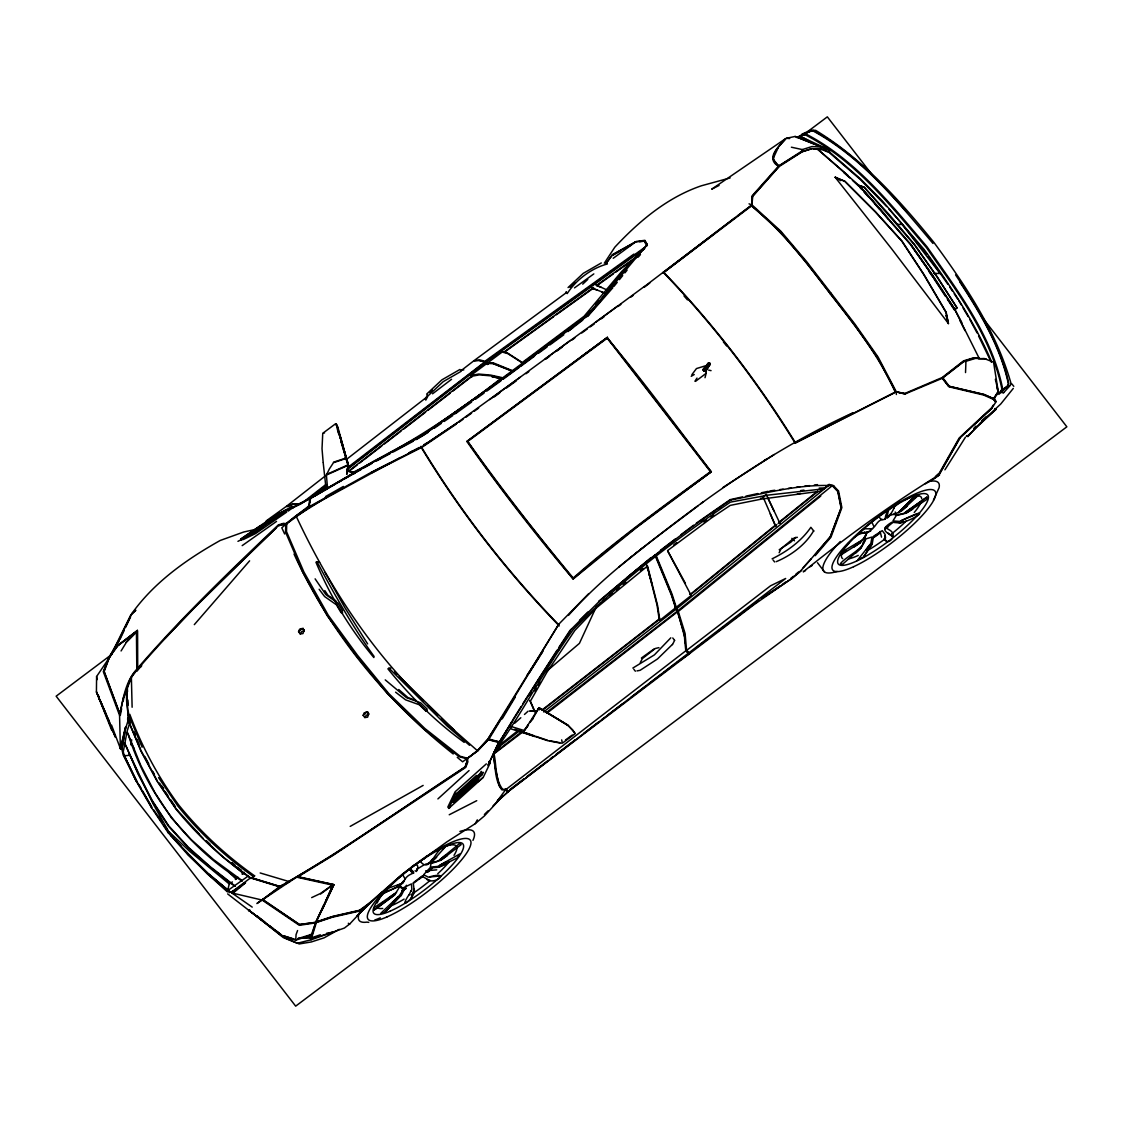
<?xml version="1.0" encoding="UTF-8"?>
<svg xmlns="http://www.w3.org/2000/svg" width="1123" height="1123" viewBox="0 0 1123 1123"><rect width="100%" height="100%" fill="white"/><g stroke="black" fill="none" stroke-linecap="round" stroke-linejoin="round"><path stroke-width="1.5" d="M135.911 610.294L130.633 615.264L110.433 656.099L96.592 676.523L96.424 691.838L115.332 736.997L96.424 691.838L111.823 730.526M309.358 505.631L285.916 523.655L285.509 532.063L302.845 572.351L327.242 615.699L356.412 655.678L387.772 694.028L423.918 729.038L459.125 756.734L466.873 758.769L477.598 750.81L487.873 739.538L499.454 741.938L512.551 721.205M400.307 457.552L309.92 506.866L286.702 523.739L286.505 531.572L303.842 571.874L328.239 615.207L357.423 655.186L388.769 693.551L424.915 728.546L460.121 756.256L467.715 758.32L477.5 750.487L489.038 738.667L488.575 737.937L558.875 624.107L588.747 593.59M905.966 511.976L926.826 497.068L926.854 499.426L905.938 513.141M895.298 392.166L895.073 391.66C878.93 355.584 854.266 324.561 830.108 293.622C806.342 262.501 782.563 230.945 751.834 206.281L752.41 196.272L778.941 166.485L772.975 158.919L778.057 147.899M965.527 372.569L965.948 361.297L975.62 358.363L986.176 359.051M322.722 433.871L322.02 448.695L323.143 462.143M414.092 888.995C417.138 895.915 396.938 912.901 408.758 895.087M227.66 893.908L281.789 935.88L295.784 940.19L296.051 934.659L297.581 930.532M127.727 686.953L131.784 676.818L137.483 669.364L137.385 630.368L117.943 645.43L108.875 658.19M811.41 148.882L801.668 151.928L778.421 166.26L752.157 195.781L751.68 205.018L644.448 286.547M808.518 132.205L813.192 130.254L815.663 130.366C862.632 158.82 899.748 200.456 934.111 242.68L934.378 243.045C965.822 285.958 996.227 331.355 1010.897 383.027L1010.335 385.371L1003.611 392.699L1000.86 392.404L1001.828 388.726C990.949 335.651 956.908 291.39 926.587 247.804L926.335 247.481C890.82 205.79 855.417 160.771 805.879 135.139L802.033 135.097L802.412 133.848L803.829 134.17M751.834 206.281L752.691 196.371L779.137 166.555L802.398 151.619L811.999 148.601L817.305 148.994L847.879 175.328M348.298 465.189L347.063 473.962M324.505 432.916L322.863 433.211L335.566 423.764L336.563 424.283L348.06 464.824L346.684 474.285M778.941 166.485L778.997 165.783C765.535 157.557 780.19 145.513 786.297 138.311L795.112 136.459L829.771 150.229L829.293 152.602L860.232 179.413L886.679 206.576M546.283 712.628L677.029 611.417L832.719 485.318L829.055 484.476L824.085 488.786L768.441 495.061L730.329 502.149C674.825 540.317 620.345 580.956 573.334 629.427C544.543 669.111 522.125 713.512 493.587 753.084M477.303 819.86L475.226 823.678L446.94 841.829L402.652 873.905L369.046 903.341L359.879 910.037M310.159 507.049L309.078 506.796L310.706 497.671L371.334 463.041L422.276 435.85L513.351 371.25L587.792 315.633L647.213 244.449L644.869 240.322L636.222 241.459L612.526 254.584L605.704 263.863M308.376 507.245L310.088 497.882L309.85 502.416M304.052 631.014L303.098 628.431L299.602 629.189L298.55 631.758L300.234 633.948L302.985 633.569L304.207 629.863L301.315 628.543M368.667 714.621L367.712 712.052L364.217 712.796L363.15 715.365L364.849 717.555L367.6 717.19L368.807 713.484L365.93 712.164M347.512 469.274L348.481 465.498L341.027 440.455M324.14 904.647L315.886 921.983L310.973 938.224L308.699 937.452L301.722 938.042M310.889 498.317L371.811 462.971M327.495 487.691L326.4 475.029L329.376 468.937L333.447 462.718L346.375 458.324L340.494 437.156M884.896 535.615C884.236 549.035 899.312 536.303 890.23 530.463L885.289 527.431M417.223 868.837L416.338 871.49L415.103 870.732M374.141 909.981L374.549 907.426L394.805 893.571M416.984 870.62C421.757 857.79 403.115 869.567 413.699 873.161M284.582 884.222L332.829 855.066L465.343 766.939L467.715 758.32M899.312 522.953C913.083 521.353 936.02 503.75 901.446 520.553M136.234 781.201L123.151 754.698L121.817 749.083L125.594 727.55L120.526 748.915L111.458 724.939M320.336 934.813L310.481 938.168L311.408 938.702L316.335 922.573L332.282 917.252L359.248 911.118L369.144 904.127L382.143 892.069M121.817 749.083L125.734 728.069L128.345 719.731L126.66 689.185L127.348 688.357L127.503 691.684M129.089 753.21L153.177 803.984L168.562 831.343L189.843 851.445L229.317 884.026C223.814 900.969 239.718 886.384 245.361 882.552L231.815 892.939L252.226 907.117M948.135 299.644L954.817 309.302L956.978 307.913L937.172 276.735L914.515 244.519L889.107 214.521L864.134 187.162L859.249 185.52L885.331 214.9M231.815 892.939L262.15 900.056L279.346 886.763L283.15 884.91C217.427 931.051 295.068 877.203 300.543 874.943M558.707 624.304L488.968 739.074L488.575 737.937M398.244 896.589L380.922 913.196L384.768 912.395L400.195 896.126M130.745 744.802L131.728 739.846M119.698 714.593C123.165 698.913 125.397 681.45 136.809 669.154L136.43 631.351L117.718 645.837L109.815 656.014L103.92 671.049L120.315 715.197L121.621 708.739M123.235 700.822L123.881 697.622M955.055 309.513L956.978 307.913M705.89 366.533L706.971 365.34M107.85 660.226L109.338 656.604L103.302 671.624L119.656 715.59L123.305 698.169L126.66 689.185M573.151 578.991C537.356 534.632 499.131 487.845 467.715 441.451L607.234 338.163C641.472 378.507 677.295 427.666 711.336 471.73L636.362 527.656L573.151 578.991C535.671 534.801 500.142 488.898 466.859 441.451L607.459 337.293L466.859 441.451M663.861 272.426L751.694 205.748M241.726 540.303L240.827 539.124L242.119 538.114L273.689 516.608M125.425 727.269L120.386 748.508L119.571 715.533L120.343 715.084L119.656 715.59M347.077 469.049L485.445 361.915L647.381 245.46M885.289 519.065C884.742 508.593 902.794 497.91 888.518 516.987M471.842 377.019L470.691 375.531L502.781 351.583L507.287 352.875L522.251 362.518L584.114 316.237L621.763 271.387L640.026 253.124M705.019 377.707L706.142 373.327L695.474 381.385M330.695 917.014L315.886 921.983L311.324 935.038L295.784 940.19M406.456 885.275L401.079 895.887M311.324 935.038L310.187 934.504L309.583 937.972L308.544 935.656L309.401 936.161M129.889 722.328C126.113 705.216 122.491 683.247 137.188 669.799C180.34 619.475 228.334 573.6 276.3 527.95M978.596 358.784L984.169 358.504L993.56 362.196L998.193 391.253L993.939 398.833L983.594 394.44L948.584 386.158L942.365 377.974L963.688 361.269L973.262 358.349M887.928 510.6C888.461 516.762 883.675 523.992 878.691 516.538M250.864 878.537L254.626 875.87C226.313 855.824 200.68 832.199 178.88 805.191L178.627 804.868C158.132 777.144 141.863 746.584 129.791 714.312L127.601 719.001L140.894 751.048L156.953 780.99L175.918 808.995C197.367 835.301 223.323 859.685 250.948 878.256L223.28 857.2L205.804 840.973M794.677 443.094L895.719 391.829L905.152 393.934L942.267 378.297L963.787 361.634L965.948 361.297M129.777 722.693L127.18 730.989L123.263 751.708L124.246 755.779L135.939 779.909L151.352 806.637M483.437 772.343L482.357 774.309L454.52 798.986L454.843 797.976M658.71 618.857L659.861 620.331L675.793 607.613L671.512 594.362L655.369 555.113M426.908 879.435C435.331 885.387 451.278 870.802 429.8 876.796M840.608 509.112L830.36 536.64L814.512 555.253M124.456 696.078L126.885 688.539M803.057 135.167L811.382 130.015M290.969 509.14L292.949 507.722L291.924 506.473L273.731 516.706M410.962 898.947L414.036 889.276L413.222 882.79L421.883 876.235L429.421 880.32M956.894 307.576L937.045 276.918L914.375 244.716L864.134 187.162L859.249 185.52M991.314 362.266L991.567 361.634C974.132 321.29 949.833 284.568 923.92 249.236L882.397 200.961L860.513 178.936L829.799 152.293L822.443 149.191L814.049 149.078M869.441 545.216L857.804 559.872L863.348 557.219L872.262 543.785M309.078 506.796L370.295 472.839L421.63 446.912L456.921 422.992L520.131 377.3M322.161 909.714L333.91 884.699L316.11 922.264L299.322 924.524L262.95 899.972M824.085 488.786L829.055 484.476M257.111 529.073L243.747 531.993L220.206 540.472C186.713 559.254 154.132 582.191 131.658 613.832L118.982 640.18L110.04 655.593L104.172 671.582L120.315 715.197M813.614 530.814C805.696 544.683 790.774 555.674 776.218 561.668M942.267 378.297L948.949 386.789L983.72 395.057L993.546 399.437L995.596 402.02L993.644 398.468L997.982 393.485L1007.443 385.905L1008.342 383.631C1000.326 346.586 980.435 313.528 959.926 282.112M487.915 765.633L498.921 741.657M425.982 397.893L427.33 394.945M539.279 709.834L540.289 708.613L558.384 719.45L567.466 725.079L572.716 729.908L575.088 733.726L562.384 743.187L561.682 739.86M322.034 909.195L324.154 904.619M311.661 897.614L320.448 893.501L333.11 884.517L325.558 901.572L333.264 884.91M702.858 369.818L708.36 363.038L709.596 363.319L710.269 363.908L705.777 371.151L703.967 371.25L702.858 369.818L708.36 363.038L709.539 362.968L710.269 363.908L705.777 371.151L706.044 372.808M454.857 797.541L452.948 801.625L453.552 802.313L477.766 780.303M450.126 807.297L448.891 808.406L447.838 807.044L455.124 791.771L486.329 763.879M120.007 639.282L124.232 630.312M125.65 627.308L130.591 616.85M495.622 748.844L512.06 721.092M779.137 552.755L781.117 548.656L793.793 538.212L797.372 537.299M262.74 899.509L299.673 924.594L315.647 922.39L333.306 884.812M456.078 793.077L448.793 808.349L483.269 777.298L490.161 763.008L489.095 761.548L490.161 763.008M481.22 771.389L477.219 779.629L453.046 801.682L453.552 802.313M492.66 755.779L499.159 742.387L488.224 764.637M672.523 644.588L674.6 640.363M478.23 779.236L481.907 771.978L471.449 781.271M933.452 500.156L939.053 487.817A72.434 16.241 -37.6 0 0 929.1 481.5M408.997 895.101L410.906 890.988M567.171 293.608C576.141 279.781 591.414 268.229 607.361 263.961L606.139 262.291M993.448 398.918L994.739 398.188M425.799 400.125L428.031 395.858L443.234 381.638L461.272 371.25M696.99 378.072L694.983 381.16M640.264 662.626L642.37 658.597L655.313 648.49L658.906 647.648M546.719 713.344L677.773 611.6L684.539 636.713M511.049 726.483L524.357 730.582L539.026 707.63L568.041 725.163L575.074 733.319M537.777 709.287L538.942 707.897L567.915 725.43M822.415 147.127L811.943 146.552L802.355 149.584L801.359 151.437L778.997 165.783M815.186 555.688L830.936 537.215L841.871 507.61L838.53 490.948L833.21 485.599L832.831 486.301L837.8 491.565L841.113 508.214L830.192 537.033L800.671 570.849L790.718 579.145L753.828 604.806L508.887 790.943L500.423 798.579L484.42 815.916L475.226 823.678M505.35 789.23L508.438 791.392L509.323 790.746L496.619 801.976L505.575 789.736L507.722 792.01M1013.816 386.34L1011.781 383.841M425.42 864.233L430.348 862.941L436.665 857.214M939.6 472.572L959.224 437.956L991.623 407.803L993.153 405.206M959.828 438.307L940.218 472.839L933.915 478.103C888.335 506.319 844.763 538.282 803.254 571.818L805.514 570.526M534.955 691.305L536.682 688.273M538.408 685.241L540.135 682.223M532.288 719.506L538.942 707.897M515.317 697.032L502.178 718.874M528.891 673.477L541.679 653.319M111.247 654.709L112.847 651.916M114.462 649.136L119.305 640.77M505.575 789.736L501.855 789.876C494.457 780.106 495.608 766.433 493.516 754.81M973.557 425.027L991.876 408.281L996.171 401.529L994.402 398.847M670.81 637.822L654.386 654.891L632.839 668.059M121.073 650.961L126.366 642.342L137.287 631.14L126.099 642.145M512.958 719.632L521.114 706.521M522.925 703.602L557.05 650.175M538.759 679.036L499.454 741.938L488.393 738.864M300.234 633.948L301.75 631.519L303.533 631.407L303.098 628.431L302.368 628.824M364.849 717.555L366.365 715.14L368.147 715.028L367.712 712.052L366.968 712.431M529.284 695.39L531.095 692.512M533.818 688.174L535.629 685.297M538.352 680.959L540.163 678.081M965.499 437.128L944.906 469.835M501.335 718.046L488.308 738.555L477.5 750.487M895.213 512.018L896.042 515.19L903.833 513.365L926.896 497.236M453.453 802.271L457.496 793.708L471.758 780.976M604.328 263.203L614.8 247.214C638.973 221.273 667.413 197.311 701.426 185.772L730.147 177.911M558.931 647.311L570.175 630.101M538.507 679.387L571.509 628.978M550.677 662.051L552.586 659.145M557.373 651.859L560.237 647.48M465.343 766.939L467.35 761.801L466.873 758.769M527.108 675.204L539.391 656.618M541.286 653.754L543.181 650.905M890.693 513.843L887.296 518.11M395.591 692.175L405.515 699.797L419.356 704.795L425.884 711.098L427.189 709.146L420.662 702.844L406.4 697.622L385.245 679.878M997.28 393.162L993.378 398.847L995.455 401.332M893.094 514.39L896.294 514.797M251.903 912.508L283.361 937.635L297.272 943.264L311.169 939.769L344.438 928.033L349.899 923.808L369.046 903.341M411.032 891.157L411.86 889.346L411.425 883.913L403.831 887.563L400.195 896.266L384.768 912.395M863.348 557.219L872.22 543.967L873.497 536.289L882.271 530.646L885.092 534.408L885.57 538.015M336.858 426.543L335.974 423.89L337.742 426.852L348.228 464.725L341.013 440.497M703.967 371.25L709.539 362.968L707.462 365.593M606.336 263.077L612.316 255.061L635.421 242.049L644.083 240.869L646.455 245.109L647.213 244.449M523.95 730.68L528.007 725.219M530.042 722.496L533.088 718.411M524.357 730.582L528.442 725.121M691.88 374.661L696.457 368.569L705.469 365.803M402.245 882.481L404.126 880.46L400.111 885.808L384.094 892.939L399.928 885.794M862.843 543.167L864.682 540.753M865.833 550.214L870.844 543.392L872.024 537.047L866.086 538.815L861.285 547.673L842.587 564.237L840.411 563.634C847.093 555.352 865.342 548.993 864.935 537.398L865.889 535.348L860.4 542.718L840.608 555.113L842.896 551.365L862.703 539.798M610.926 288.485L613.06 285.818M829.981 293.454L830.627 292.654L830.234 293.777M1013.297 388.39L1000.79 403.957L979.453 423.848M613.944 286.379L617.229 282.336M619.419 279.641L622.704 275.598M624.893 272.889L627.083 270.194M432.537 859.053L428.663 863.601M426.922 855.698L423.666 859.193M864.317 531.993L866.184 534.267L867.84 532.246M136.908 671.231L141.695 665.448M587.147 316.574L589.421 313.893M592.832 309.878L596.229 305.877M598.503 303.196L603.051 297.848M644.602 248.618C622.24 267.864 607.108 294.437 586.571 315.591L483.522 392.081L422.838 434.657L372.934 461.651L309.148 498.963M279.009 512.944L276.665 514.713M899.593 511.386L914.698 496.057L918.825 494.864L901.685 510.783M194.307 624.641L249.615 560.84M494.022 752.48L499.917 745.84M612.849 287.727L588.199 315.886M586.978 314.496L590.319 310.678M595.906 304.305L599.247 300.487M137.539 668.311C181.322 617.538 229.836 571.158 278.307 524.932L283.445 523.346L285.916 523.655M638.201 257.111L640.461 254.584M374.226 910.009L394.692 894.933L400.195 885.85M973.739 428.523L975.901 426.136M966.496 435.626L967.914 436.496L977.628 425.771L996.199 409.291L994.922 408.59L996.199 409.291M636.825 257.42L639.043 254.991M803.17 567.592L811.115 558.945M384.291 892.911L388.586 888.096L402.188 883.352M568.477 615.39C606.139 572.8 653.081 540.065 698.085 505.799M457.243 757.323L462.606 761.801L477.668 750.922L489.193 738.808M484.673 362.49L487.34 364.498L488.098 363.936L485.445 361.915M164.913 638.552L193.844 608.301L278.518 525.564L283.221 524.048L286.646 524.188M432.187 861.566L445.143 847.079C435.078 847.36 430.6 874.115 420.479 861.594M561.149 743.258L547.477 740.647L519.121 731.003M914.88 496.127L898.358 512.523M123.516 755.119L136.683 780.738M396.517 892.28L388.656 898.161M967.128 436.454L995.554 409.418M579.482 620.345L587.848 612.035M571.298 629.203L598.966 601.689M392.896 902.148C395.366 900.085 406.961 888.953 400.855 887.647L400.504 886.51M497.503 800.531L502.43 795.926M484.392 814.498L488.084 810.834M493.025 805.921L500.325 798.481M168.239 832.747L187.457 854.21L208.232 874.382L229.962 891.802L229.668 892.546L229.962 891.802L208.696 873.933L187.667 853.62M998.88 394.355L1002.544 390.734M356.637 916.326L369.144 904.127M654.021 648.982L641.387 658.036M795.772 537.327L790.817 542.156L779.208 549.751M672.396 644.448L657.516 658.948L640.11 670.319L636.952 670.908M899.86 501.995L893.571 507.68M855.67 553.134L861.102 547.842M319.129 589.266L324.603 596.552L336.395 604.764L340.929 612.442L342.557 610.87L338.037 603.177L325.895 594.643L315.114 578.85M588.143 315.044L513.267 371.053L421.897 435.864M925.366 483.831L934.139 478.693L939.909 473.022L959.491 438.405L991.876 408.281M451.558 379.293L432.552 393.808M935.992 476.138L939.109 473.19M426.684 394.075L441.886 379.855L459.939 369.467M429.87 392.573L432.397 390.214M568.07 287.558L583.272 273.338L601.31 262.95M569.979 287.249L575.046 282.505M582.711 284.147L587.778 279.402M402.764 874.915L405.178 878.958C409.895 871.673 418.317 874.789 410.246 869.104M380.865 904.141L383.35 901.825M981.53 420.971L986.401 416.465M593.828 273.9L574.471 287.895M453.116 801.892L478.37 778.857M437.9 798.916L469.063 770.56M131.658 613.832L135.307 610.519M478.412 781.594L483.269 777.298M428.396 863.25L437.97 861.13L446.028 854.828M439.823 859.755L459.363 843.71L461.202 844.58L440.806 860.274L430.951 863.643L430.404 867.096L437.717 866.437L459.728 853.985L457.272 857.93L438.644 867.237M456.893 794.986L481.655 772.778M514.713 723.198L520.805 717.737M524.469 714.453L528.119 711.168M457.089 793.02L476.489 775.432M454.618 798.93L482.357 774.309M454.52 798.986L481.921 774.702M598.615 601.338L650.863 557.738M598.868 601.802C640.587 565.234 684.412 530.926 730.511 500.044L730.961 499.861M835.189 177.308L844.973 181.266L875.617 211.938L902.064 241.192L923.892 274.419L946.198 312.278L948.43 323.55L891.634 248.829L835.189 177.308L844.735 181.35L875.421 211.994L901.881 241.248L923.71 274.489L945.973 312.362L948.177 323.522M546.199 671.624L579.426 643.367L596.411 606.56L600.426 603.233M443.136 848.707L445.564 846.658M907.44 506.024L899.551 512.186L888.475 515.976M309.639 506.431L295.995 515.808L281.789 527.81L284.666 534.001M573.221 577.994C616.709 539.742 663.749 505.883 710.41 471.674L711.336 471.73C664.255 506.024 617.046 540.275 573.277 578.78L573.221 577.994C536.317 533.846 501.097 488.308 467.715 441.451M282.884 512.818L280.553 513.141L266.263 523.683M765.788 595.822L791.912 578.527L801.682 570.358M793.287 576.366L790.746 578.471L791.912 578.527M795.828 574.26L798.355 572.154M954.817 309.302L933.746 276.848L911.062 244.632L859.306 185.688M603.107 601.03L605.788 598.812M609.817 595.499L612.498 593.281M616.513 589.968L619.194 587.75M623.209 584.437L625.89 582.219M859.362 534.043L853.691 537.791M242.905 873.385L242.063 874.073L244.238 872.29M690.154 594.488L775.179 525.339M690.617 594.657L776.793 524.567M675.793 607.613L691.221 595.443L667.736 551.196M829.49 484.757L677.029 608.441L543.658 711.954M505.504 788.922L508.438 791.392L785.665 578.485L770.589 585.771L686.588 650.399L685.072 633.386L678.292 611.474L820.787 496.015M232.391 881.92L229.317 884.026M235.381 879.506L238.048 877.33M870.325 528.947C875.364 529.186 876.249 520.553 882.355 519.556M640.377 570.512L643.002 568.392M779.222 522.069L817.628 491.144M778.155 523.472L817.741 491.579M843.527 552.572L846.04 550.551M391.099 667.904L387.884 668.803C410.077 696.372 435.513 721.556 464.192 742.373M629.596 558.243L632.277 556.11M634.944 553.976L637.625 551.828M640.292 549.694L642.974 547.561M626.746 577.713L655.299 554.86M633.751 572.702L636.376 570.596M639.015 568.491L641.64 566.385M618.998 566.975C691.642 508.129 767.079 451.713 852.722 412.955M298.55 631.758L300.641 630.087M363.15 715.365L365.256 713.709M325.516 475.787L286.983 505.883L293.229 503.792L300.753 504.045L325.67 484.659M346.151 459.658L426.375 397.416M542.072 709.975L659.636 618.703M542.69 710.031L659.243 619.531L656.997 604.862L646.946 565.22M498.963 745.504L517.857 730.722M520.595 729.992L500.24 745.911L494.148 753.21L521.591 731.845M871.153 530.547L866.24 532.667L858.646 533.902L864.092 528.779L872.627 528.821M347.821 467.421L484.827 361.915L479.914 360.708M307.295 500.016L326.498 485.066M279.346 886.763L250.555 877.891L232.026 891.704M493.236 754.431L523.192 731.649M131.854 635.365L134.606 633.232M570.077 329.811L572.702 327.776M461.483 370.337L473.443 361.101L479.156 360.511L484.167 361.831M309.316 498.809L325.656 486.161M347.456 469.302L485.782 362.504L487.761 364.287M314.805 495.959L325.642 487.579M347.933 471.59L471.323 376.345L479.282 374.871L491.298 375.896L502.571 378.381L498.472 381.357M348.93 471.351L357.142 464.992M359.879 462.873L362.603 460.767M567.887 331.608L582.781 320.083M363.978 459.7L381.764 445.985M384.501 443.866L400.911 431.204M403.648 429.098L425.533 412.211M428.284 410.092L450.253 393.12M453.004 391.001L472.221 376.163M245.586 882.776L232.658 893.473M394.608 894.863L375.559 908.984M662.71 272.861L735.186 217.708M663.146 272.861L713.919 234.075M644.476 287.081L649.81 283.01M660.45 550.284L675.597 538.759M660.015 551.87L655.888 555.001L672.087 594.306L676.369 607.557M669.519 544.655L672.2 542.62M509.954 789.469L523.88 778.871M526.673 776.751L547.561 760.875M550.34 758.755L553.12 756.635M555.913 754.516L575.397 739.678M583.749 733.333L599.064 721.682M601.844 719.562L604.623 717.443M607.417 715.323L622.718 703.686M631.042 697.355L646.132 685.872M650.189 682.784L661.026 674.558M663.721 672.495L674.432 664.353M677.085 662.331L689.789 653.432L686.574 650.203L685.83 650.975L684.876 641.949M730.371 621.917L715.309 633.344M734.442 618.815L758.839 600.342M695.965 647.999L707.013 639.619M454.338 414.162L457.103 412.071M472.362 400.574L477.907 396.391M737.895 215.658L751.427 205.439L780.331 231.759L806.174 262.235L854.463 324.729L877.625 357.676L895.761 392.222M761.492 598.334L780.317 585.827M137.217 631.196L137.385 630.368M112.23 654.049L56.15 696.19L295.672 1006.152L1066.85 426.81L982.372 317.486M807.704 131.588L827.328 116.848L873.315 176.339M528.329 359.206L531.067 357.156M681.114 534.576L693.537 525.241M696.302 523.164L730.189 499.637L742.471 496.899M700.836 521.044L703.574 518.98M704.107 522.223L706.844 520.16M136.809 669.154L141.484 666.374M700.682 503.736L703.447 501.686M566.694 292.387L474.215 360.511L479.942 359.936L484.954 361.255L633.863 254.107M117.943 645.43L134.465 633.232M519.5 367.207L503.778 378.76M520.595 366.463L534.52 356.173M570.316 340.466L489.656 399.577M526.027 373.72L528.807 371.671M914.038 498.219L917.926 495.341M440.749 860.19L447.445 855.501M644.686 248.436L485.304 362.518M545.231 358.897L617.945 305.849M601.338 318.778L604.132 316.728M618.099 306.453L620.879 304.417M630.593 297.272L633.372 295.237M613.242 258.262L635.421 242.049M595.555 322.399L644.405 286.449M582.29 355.963L607.346 337.63L637.232 376.191L711.07 471.857L686.013 490.175M673.856 544.725L676.622 542.704M565.459 740.015L572.197 735.074M542.044 348.972L546.213 345.926M554.523 339.862L560.068 335.819M538.689 353.099L547.069 346.979M549.863 344.943L563.816 334.766M545.497 359.332L549.68 356.286M556.657 351.19L562.23 347.119M486.877 391.043L500.956 380.809M494.148 396.952L499.693 392.924M506.613 387.898L516.313 380.851M488.898 388.291L491.635 386.312M266.151 520.96L286.225 506.459L292.415 504.409L299.995 504.367L292.162 508.129M504.831 351.864L553.611 316.714M455.685 413.531L471.562 402.076M475.548 399.212L484.069 393.078M572 340.016L574.794 337.995M581.784 332.955L587.371 328.927M590.165 326.905L594.348 323.887M369.888 903.425L359.809 910.486L332.661 916.705L316.11 922.264M596.467 285.467L637.822 255.876M593.646 287.488L503.399 352.383L507.905 353.661L521.662 362.476M556.39 314.721L592.509 288.808M596.678 285.832L613.27 273.942M616.036 271.963L636.783 257.111M458.774 422.36L463.041 419.3M465.877 417.265L471.548 413.194M474.383 411.158L478.651 408.112M387.238 890.918L381.904 894.568M934.448 478.51L939.67 474.79L935.361 477.275M607.992 291.812L605.76 293.398L591.723 287.937M782.928 583.988L785.539 582.149M242.175 545.624L276.539 521.409M854.098 546.999L860.274 542.676M280.553 513.141L250.05 534.366L264.93 524.595M251.791 877.849L254.626 875.87M320.659 893.936L332.59 885.135L297.735 877.414M270.362 521.016L281.845 513.071L275.317 516.636M270.629 520.693L254.935 531.558L246.821 535.474L274.251 516.931M273.352 519.556L287.151 510.01M266.305 523.065L250.092 534.253L250.85 533.986M278.757 515.654L254.149 532.597M272.271 520.693L282.21 513.829M263.245 527.094L254.359 533.172M268.832 523.234L271.626 521.297M273.015 520.342L282.687 513.66M286.688 512.088L255.595 533.551L243.214 539.587M288.078 511.133L290.001 509.8M259.736 526.238L240.827 539.124L254.682 532.442M428.228 432.327L416.31 439.57M434.025 428.382L441.255 423.441M444.147 421.462L452.822 415.538M455.952 424.326L422.164 447.193L370.969 473.148M398.96 877.681L400.027 876.965M711.856 513.295L714.621 511.428M718.762 508.635L721.513 506.768M723.058 487.396L774.224 454.492M296.43 516.159L329.404 495.552M691.221 376.303L694.239 374.521M710.971 517.071L713.849 515.148M429.562 441.269L456.963 423.076M416.591 869.455L423.638 865.089M298.788 875.94L303.729 872.725M439.963 865.243L446.477 861.664M249.98 910.107L248.52 910.739L249.503 910.472M333.91 884.699L297.834 876.895L333.054 855.375L465.708 767.444L467.828 761.955L467.463 758.601M325.558 496.563L343.371 486.456M763.584 460.935L766.532 459.125M251.566 878.018L279.809 886.454C343.877 850.476 403.494 807.002 465.048 766.967L467.084 761.984L466.424 758.629L467.421 758.137M302.957 502.585L310.397 498.107L279.627 514.137L282.757 512.635M262.15 900.056L262.81 899.467L262.15 900.056L299.336 925.31L315.142 922.952M912.732 509.182L906.036 513.197L896.266 515.555L892.939 520.932L899.537 521.409L918.361 513.422M855.88 544.304L862.815 539.896L866.184 534.267M349.899 923.808L348.888 924.411L348.355 923.232M315.156 495.776L329.376 487.354M809.865 566.834L812.055 565.543M255.567 532.232L249.18 535.32M948.584 386.158L984.267 394.496L993.939 398.833M423.848 444.694L428.13 442.237M330.794 486.512L335.356 483.943M338.402 482.244L341.448 480.532M344.494 478.819L361.227 469.428M364.259 467.715L371.867 463.448M350.194 826.388L423.146 785.412M339.286 929.339L324.07 937.845L311.296 941.958L299.223 943.952L285.158 937.972L275.668 930.518M612.905 255.23L620.205 251.159M626.03 247.916L630.41 245.474M347.316 470.79L353.408 472.165C406.273 445.985 455.741 414.19 501.953 377.581L490.667 375.082L478.665 374.057L470.691 375.531M378.212 459.784L381.23 458.128M298.297 504.241L310.594 498.373M376.472 460.977L390.257 453.566M393.331 451.923L413.25 441.213M409.572 452.625L412.66 450.983M285.761 524.399L283.614 524.034L278.827 525.564L286.618 523.95M932.946 243.452L932.708 243.13C897.516 201.41 861.804 157.431 813.108 130.956L810.483 131.012L796.811 137.582M389.218 463.294L371.025 472.657M408.758 453.004L419.286 447.459M796.067 442.701L894.203 392.98M795.477 442.799C757.618 381.483 713.61 324.112 663.637 272.173L663.202 272.313C713.245 324.21 757.197 381.609 795.042 442.939L852.371 413.25M237.95 541.342L242.54 538.998M1000.916 391.225L1008.819 385.526M449.228 814.765L476.742 800.685M719.085 185.435L711.687 189.197L785.581 138.648C779.46 145.976 764.791 158.02 778.421 166.26M278.616 515.443L246.218 537.019L252.998 533.818M284.765 884.124L289.987 881.555M317.023 561.739L315.956 562.244C330.443 596.594 349.927 628.894 373.833 657.516L373.973 656.281C352.327 626.466 334.289 594.235 317.023 561.739L319.606 562.23M799.281 136.051L810.483 131.012M326.484 474.51L348.06 464.824M326.4 475.029L347.948 465.413M444.624 864.724L438.798 867.251L429.828 868.037L423.61 874.761L428.284 877.133L440.581 875.968M772.105 558.819C787.055 551.519 801.387 541.118 810.862 527.305L813.866 531.123M895.073 391.66L904.941 393.401L942.169 377.539L963.576 360.876L973.641 357.788L979.003 358.251M730.357 500.142L730.736 499.988C764.524 493.657 799.169 483.676 833.659 485.74M398.272 884.994L402.946 883.113L405.178 878.958M279.809 886.454L251.65 877.723M286.997 506.698L291.643 505.111M298.072 938.533L311.506 934.406M333.461 462.199L345.912 458.086M869.764 531.432L858.421 533.93M311.408 938.702L332.899 932.188L326.709 933.199M344.733 458.142L346.207 457.721M1000.86 392.404L1007.85 386.017L1008.735 383.49C999.989 343.666 977.936 308.446 955.589 274.896M899.635 522.925L904.099 521.816M896.505 515.275L898.344 514.839M332.338 916.466L359.234 910.332M745.897 496.155L757.885 493.544M761.31 492.8L768.16 491.312M129.482 754.838C128.583 756.06 121.691 755.779 123.979 754.642L136.08 780.864L151.465 807.634M797.344 493.952L800.545 493.446M460.57 370.337L463.799 369.888M436.735 869.834L425.645 870.872M769.873 490.933L774.842 490.26M779.825 489.586L783.138 489.137M788.107 488.463L791.42 488.014M796.404 487.34L799.716 486.891M639.675 241.768L644.841 241.08L647.353 245.081M800.615 490.569L803.984 490.119M804.686 486.217L809.501 485.613M814.301 485.01L817.516 484.617M760.552 498.359L763.907 497.966M641.177 251.454L640.672 251.412M425.884 711.098L427.386 711.013M529.691 711.098L536.836 711.435M530.182 710.929L537.243 711.266M819.172 488.098L823.636 487.958L819.734 491.284L761.169 499.159L730.273 505.378L711.589 517.871L667.567 550.579L685.423 583.399M751.905 205.018L749.055 203.825M487.073 363.403L493.081 363.445L511.653 370.73M487.228 362.799L493.25 362.855L513.955 371.306M486.456 363.375L492.478 363.431L511.049 370.716M897.263 224.361L902.19 224.446L940.077 273.479L933.508 273.352M827.791 151.97L821.825 149.485L816.702 149.261M799.604 136.936L801.766 137.048L829.771 150.229L795.112 136.459M813.15 148.98L821.825 149.485M786.297 138.311L789.651 138.55M899.509 522.953L891.746 522.279C879.098 529.916 886.061 531.656 893.262 537.117M368.779 922.362L366.898 922.123A72.434 16.368 -37.8 0 1 359.907 911.708M295.054 939.544L295.784 939.642L283.614 935.866L293.398 939.025M888.139 533.116L893.361 536.878M349.393 471.814L352.313 472.264M711.056 370.646L708.641 370.099M487.873 739.538L499.23 742.668L498.78 741.91M549.47 740.689L559.703 742.654M340.929 612.442L342.669 612.793M1003.611 392.699L1001.828 392.152L1002.502 388.011C991.525 334.921 957.54 290.632 927.191 247.032L926.952 246.723C891.423 204.99 855.979 160.013 806.468 134.311L802.327 133.974L810.357 130.422L813.206 130.45C850.378 150.243 879.758 181.421 907.454 212.598M502.669 378.9L491.818 376.57L503.104 379.055M791.392 147.211L802.355 149.584M298.662 876.824L333.419 884.475M592.228 288.583L597.282 290.015M260.171 872.964L289.257 881.625M514.811 729.332L524.301 732.238M511.162 728.925L534.857 736.548M298.241 938.337L310.06 937.719L311.169 939.769L310.481 938.168M535.938 736.379L547.757 740.366M595.906 284.919L607.697 290.281M597.998 286.14L601.156 287.263M525.761 732.743L534.478 735.86M416.015 700.555L407.916 697.537L398.749 689.536M601.774 292.036L604.764 293.37M127.601 719.001L140.67 749.574M336.353 425.112L338.135 428.284M801.71 137.624L807.844 140.951M801.766 137.048L810.455 141.961M400.013 886.3L402.539 887.872M840.734 180.677L835.33 177.181L838.039 178.95M409.291 869.511L412.997 872.024M335.847 600.777L327.972 595.302L324.8 590.572M242.231 881.148C187.99 847.528 147.422 795.126 128.162 734.316M241.599 880.193L213.468 859.53L191.191 839.597L171.328 817.755L154.946 792.698L140.796 765.465L127.489 732.491M249.067 910.374L280.722 934.35M232.096 862.857L234.805 864.907M231.928 863.068L234.637 865.131M237.36 867.195L241.431 870.297M250.022 911.258L281.845 935.417M253.559 876.67C225.26 856.638 199.641 833.027 177.855 806.019L158.54 777.593M234.637 886.159L210.296 867.391L188.215 847.795L168.534 826.303L152.124 801.078L138.073 773.929L126.043 746.234M235.311 886.201L210.562 866.942L188.439 847.332L168.675 825.756L152.124 800.348L137.932 772.961L124.793 743.131M256.704 915.596L264.831 921.997M270.25 926.25L272.959 928.384M248.323 875.968L228.151 890.244L208.569 873.905M453.229 753.968C385.821 700.808 329.853 632.291 294.044 554.102M227.702 890.75L229.499 892.252M232.18 864.078L243.93 874.045M469.54 745.293L447.01 725.907L388.853 668.017M817.446 149.008L859.095 185.562M454.548 730.357L399.381 676.537M843.598 172.395L849.999 178.066M883.703 539.026L885.865 540.893M210.324 875.8L215.546 880.376M218.143 882.678L227.534 891.859L207.292 873.82L171.117 835.723M441.353 718.902L477.668 750.922M893.389 507.414L894.175 508.115M752.157 205.06L780.78 231.127L806.623 261.603L854.912 324.098L878.088 357.044L896.042 391.253M852.441 180.326L858.562 185.969M206.253 840.594L210.001 844.089M203.305 838.656L176.114 808.785L158.273 782.38M228.587 871.995L236.041 879.014M791.869 538.324L794.452 540.809M187.457 854.098L208.302 874.326M189.057 854.757L207.713 873.512M423.048 700.71C369.256 647.971 327.734 583.862 295.995 515.808M427.877 705.609L437.549 715.393M394.65 671.596L397.023 674.067M558.566 624.627C506.262 570.596 459.854 510.726 420.999 446.322L420.788 446.673C459.869 511.442 506.613 571.635 559.268 625.932M128.345 719.731L129.636 722.384M858.884 185.477L910.697 244.828L933.353 277.058L954.859 309.681L979.144 358.251M859.657 187.176L861.832 189.576M864.008 191.991L868.36 196.792M875.028 204.161L879.477 209.075M882.804 212.766L888.349 219.139M171.763 835.68L174.079 838.221M171.005 834.965L168.534 832.185M175.511 839.976L181.154 846.251M185.66 851.262L187.92 853.775M168.31 832.929L151.352 807.381M888.925 209.089L896.758 217.918M833.21 485.599L837.898 490.919L841.211 507.484M196.525 831.118L198.743 833.631M897.881 219.182L926.531 253.812M684.033 295.953L687.487 299.911M773.073 559.998L774.631 561.977M723.394 341.996L726.637 345.926M910.795 244.786L933.466 277.002M292.935 507.778L291.924 506.473M633.807 669.238L635.365 671.217M607.234 338.163L710.41 471.674M566.68 292.85L565.964 291.938L566.413 292.542M425.308 399.367L425.041 399.058M501.869 789.104L499.117 785.567L495.145 767.206M967.268 435.668L967.914 436.496M690.084 593.969L691.221 595.443M675.485 606.448L677.773 610.814M675.176 606.813L677.197 610.87M353.408 472.165L354.559 473.653M672.761 637.976L674.572 640.335M817.474 562.721L824.647 572.07M942.913 377.904L949.005 385.919M675.765 608.343L677.029 611.417M247.706 536.022L247.242 535.32L247.72 535.966M676.888 609.55L678.292 611.474M928.468 256.563L947.826 284.203M929.156 271.836L933.059 277.381M367.628 643.9L344.873 607.683L325.137 572.59M161.782 786.002L163.649 788.767M159.536 783.222L163.27 788.767M165.137 791.533L167.945 795.688M170.752 799.843L175.441 806.763M949.665 286.941L952.402 291.068M954.241 293.805L957.891 299.308M153.767 809.964L162.063 822.457M163.916 825.237L166.681 829.406M158.427 816.407L160.252 819.186M163.916 824.759L166.653 828.928M168.394 831.582L171.229 835.891M934.027 278.841L945.552 296.458M947.391 299.265L954.396 309.99M958.817 300.683L961.358 305.021M963.057 307.913L968.138 316.602M969.823 319.493L977.066 332.913M139.21 785.145L140.908 788.079M142.607 791.027L151.914 807.184M871.771 521.886L873.736 526.196M130.914 742.907L134.213 748.816M144.811 756.509L148.826 763.991M152.84 771.473L154.441 774.477M141.316 751.133L157.346 780.99M954.943 309.611L961.85 322.666M959.73 320.097L964.994 330.639M133.791 732.084L135.322 735.242M978.568 336.002L990.556 360.722M767.964 498.373L773.944 510.867M529.761 700.387L534.829 712.024M779.952 523.402L766.223 494.331L763.022 496.913L775.951 526.687M348.327 464.501L346.375 458.324M99.736 699.39L106.46 714.916M107.808 718.018L109.815 722.679M99.919 699.98L108.65 720.138M770.252 513.871L775.446 526.027M655.144 555.59L671.343 594.909L675.611 608.161M534.787 711.266L530.379 701.187L546.817 672.41L574.808 630.48L597.029 607.346L647.564 566.02L657.615 605.648L659.861 620.331M128.794 715.211L142.13 747.23M133.791 731.719L135.097 734.849M137.048 739.552L138.999 744.254M904.941 393.401L905.405 394.089L895.972 391.745L896.393 394.51M120.189 747.918L120.526 748.915M337.251 427.709L340.564 438.868M337.419 428.368L340.564 438.981M337.391 429.477L338.837 434.376M348.355 466.508L340.774 440.904M677.52 612.063L684.314 633.99L684.89 642.735M646.862 566.118L648.21 570.891M649.108 574.064L651.803 583.609M946.198 315.549L948.43 323.55L946.212 315.605M646.722 565.206L648.097 570.217M649.024 573.572L650.414 578.584M881.541 537.159L880.095 531.432M995.357 379.321L998.193 391.253M996.747 386.565L997.463 389.807M96.592 676.523L97.168 679.612M493.938 759.204L494.864 765.577M323.185 462.62L326.147 489.502M494.12 754.277C496.548 765.858 495.173 779.559 502.627 789.315L506.108 789.399L685.83 650.779L689.045 654.021L685.83 650.203M98.824 696.049L99.063 699.418M127.896 700.022L128.134 705.216M128.443 711.785L128.612 715.337M348.635 465.947L348.663 466.649M131.377 677.309L132.121 707.251M137.455 631.014L137.483 669.364M459.911 831.441A72.434 16.368 -37.8 0 1 472.951 840.383M380.29 917.856A72.434 16.368 -37.8 0 1 374.689 920.074M432.158 868.402A55.953 12.648 -37.6 0 1 428.284 871.757M423.343 875.842A55.953 12.648 -37.6 0 1 419.469 878.888M405.852 888.644A55.953 12.648 -37.6 0 1 403.017 890.497M837.182 571.425A72.434 16.241 -37.6 0 1 840.299 541.511M888.405 526.519A55.953 12.676 -37.7 0 1 885.85 528.568M879.421 533.495A55.953 12.676 -37.7 0 1 873.75 537.58M456.738 846.953A49.931 11.272 -37.8 0 1 454.015 855.347M449.242 861.776A49.931 11.272 -37.8 0 1 437.745 873.736M430.207 880.39A49.931 11.272 -37.8 0 1 410.906 894.834M404.126 899.102A49.931 11.272 -37.8 0 1 391.927 905.503M382.718 908.437A49.931 11.272 -37.8 0 1 377.609 907.552M377.23 902.934A49.931 11.272 -37.8 0 1 381.652 895.143M445.199 846.489A49.931 11.272 -37.8 0 1 456.078 845.816M432.215 867.798A45.861 10.36 -37.9 0 1 427.175 872.36M423.483 875.491A45.861 10.36 -37.9 0 1 413.362 883.338M406.259 888.265A45.861 10.36 -37.9 0 1 402.076 890.918M921.183 501.756A49.931 11.174 -37.6 0 1 914.234 512.481M906.528 520.749A49.931 11.174 -37.6 0 1 891.564 533.93M884.671 539.208A49.931 11.174 -37.6 0 1 867.882 550.326M858.253 555.408A49.931 11.174 -37.6 0 1 848.483 558.903M842.685 558.622A49.931 11.174 -37.6 0 1 841.59 554.58M846.124 546.157A49.931 11.174 -37.6 0 1 848.918 542.634M904.871 499.707A49.931 11.174 -37.6 0 1 910.192 497.503M916.508 495.917A49.931 11.174 -37.6 0 1 921.73 498.809M892.476 522.686A45.861 10.261 -37.5 0 1 885.163 528.722M880.081 532.569A45.861 10.261 -37.5 0 1 872.95 537.58M824.268 488.393L824.128 489.123L824.268 488.393M285.396 510.347L276.82 515.162L285.396 510.347M709.596 363.319L707.897 364.034L708.613 364.961L709.792 364.905L709.596 363.319M386.944 916.944A64.615 14.599 -37.8 0 0 470.439 845.689A64.615 14.599 -37.8 0 0 400.237 876.249A64.615 14.599 -37.8 0 0 386.944 916.944M390.2 911.132A56.459 12.746 -37.8 0 0 463.153 848.89A56.459 12.746 -37.8 0 0 401.739 875.659A56.459 12.746 -37.8 0 0 390.2 911.132M853.606 566.708A64.615 14.501 -37.6 0 0 935.557 495.636A64.615 14.501 -37.6 0 0 862.366 529.424A64.615 14.501 -37.6 0 0 853.606 566.708M856.624 561.037A56.459 12.648 -37.6 0 0 928.216 498.949A56.459 12.648 -37.6 0 0 864.205 528.526A56.459 12.648 -37.6 0 0 856.624 561.037"/></g></svg>
